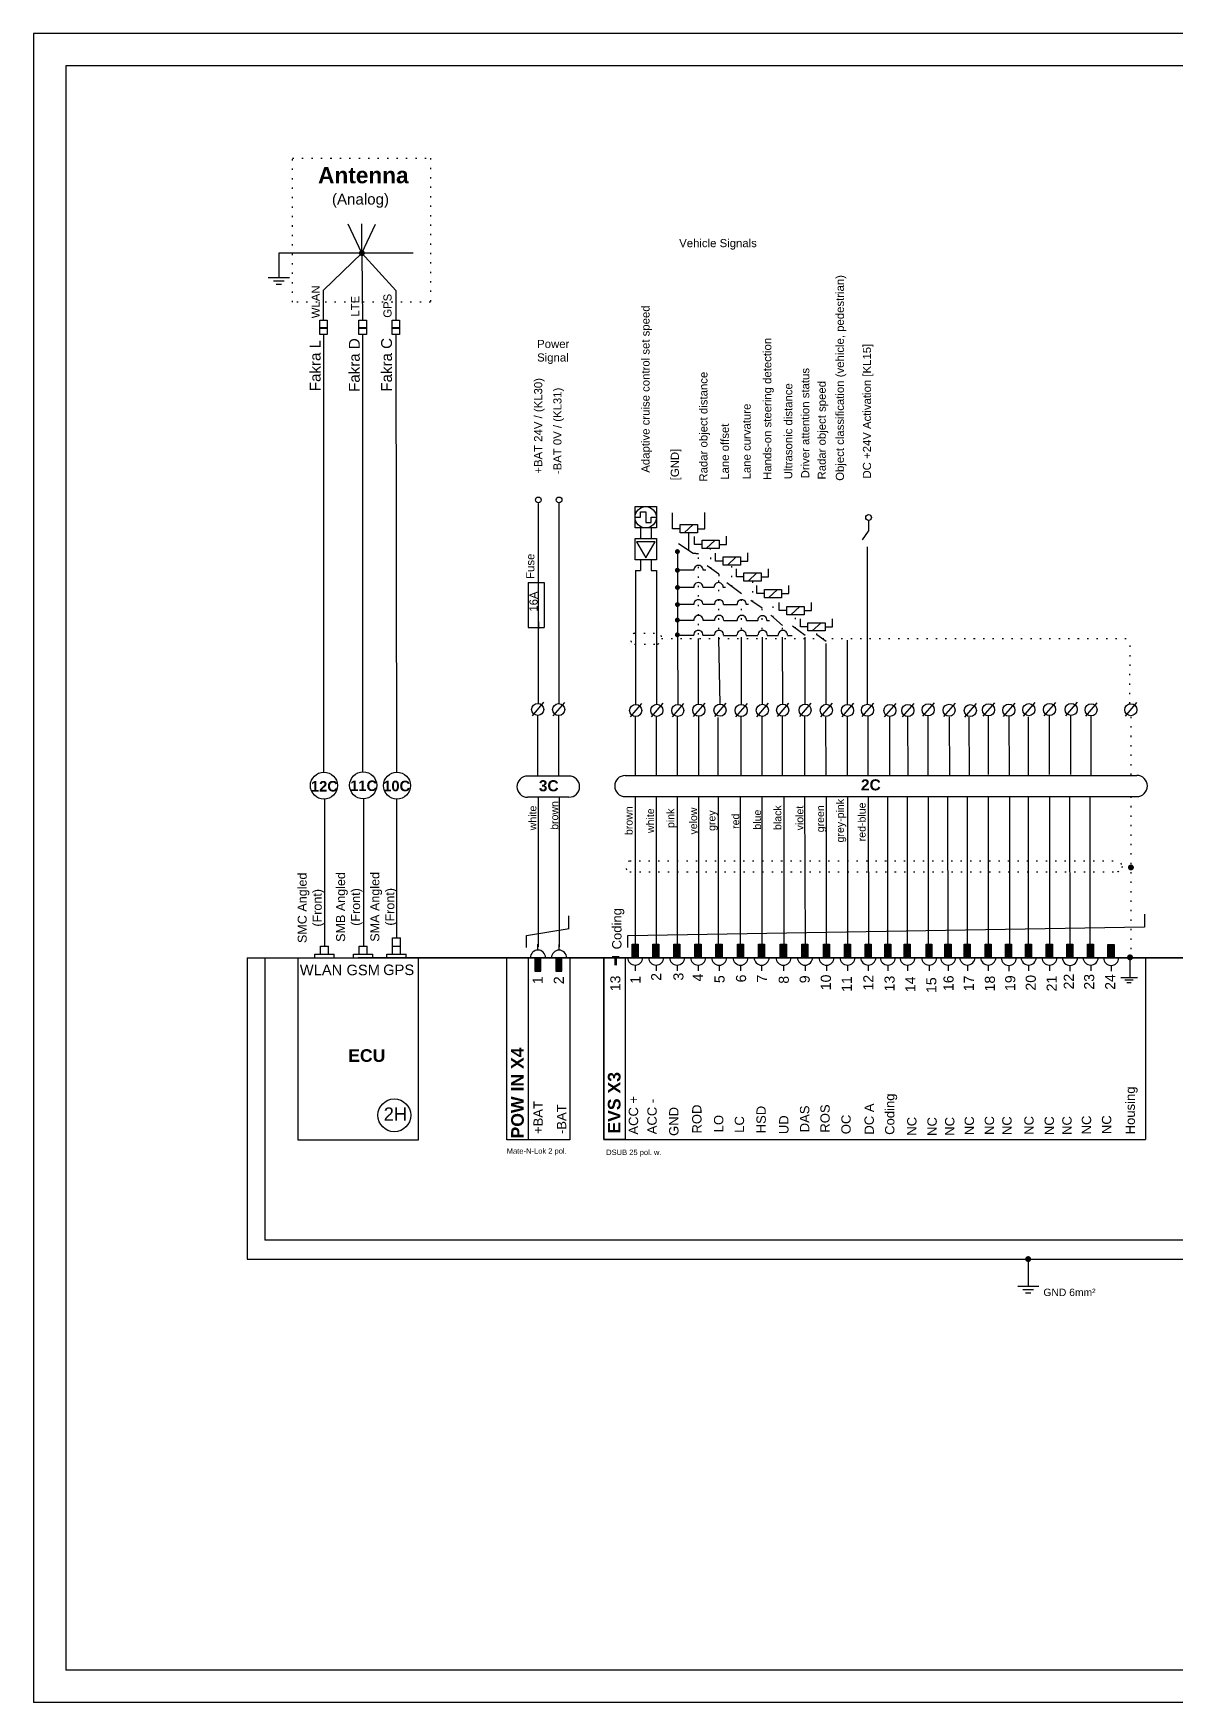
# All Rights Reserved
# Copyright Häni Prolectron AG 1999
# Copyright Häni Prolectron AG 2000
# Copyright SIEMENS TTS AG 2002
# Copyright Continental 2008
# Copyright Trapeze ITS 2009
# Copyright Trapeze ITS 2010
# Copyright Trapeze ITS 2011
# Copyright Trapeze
# Model space of a CAD drawing. Extents: x -194 to 239, y -574 to -265.
# Drawn here: x -194.3 to 17.1, y -573.6 to -264.6 of the extents above; entities that cross this region are included whole.
import ezdxf

# ---------------------------------------------------------------- set-up
doc = ezdxf.new("R2010")
doc.units = 0
doc.header["$LTSCALE"] = 0.5
doc.linetypes.add('ACAD_ISO07W100', pattern=[3.5, 0.5, -3])
doc.layers.get('0').update_dxf_attribs({"linetype": 'CONTINUOUS'})
doc.layers.add('ET_1_7_050', color=7, linetype='CONTINUOUS')
doc.styles.get("Standard").update_dxf_attribs({"font": 'arial.ttf', "height": 3})
doc.linetypes.add('PH_FREIHAND', pattern='A,0.0001,[131,phoenix.shx,S=1,R=0,X=0,Y=0],-4', length=4.0001)

# ---------------------------------------------------------------- blocks, each defined once
blk = doc.blocks.new('ETAC039W')
at = {"layer": 'ET_1_7_050', "const_width": 0.625}
blk.add_lwpolyline([(-0.3125, 0, 1), (0.3125, 0, 1)], format="xyb", close=True, dxfattribs=at)
blk = doc.blocks.new('ETAA082E')
at = {"layer": 'ET_1_7_050'}
blk.add_lwpolyline([(-5, 3.125), (-2.5, 3.125), (-2.5, 5.625), (0, 5.625), (0, 0.625), (2.5, 0.625), (2.5, 3.125), (5, 3.125)], dxfattribs=at)
blk = doc.blocks.new('COD')
at = {"layer": 'ET_1_7_050'}
for points in [[(-1.75, 0.78), (1.75, 0.78), (-1.75, 0.08), (1.75, 0.08)], [(-0.62, 0.08), (0.62, 0.08), (-0.62, -3.67), (0.62, -3.67)]]:
    blk.add_solid(points, dxfattribs=at)

msp = doc.modelspace()

# ---------------------------------------------------------------- hatches: boundary and pattern name
for points in [[(-82.34, -435.67), (-83.46, -435.67), (-83.46, -433.21), (-82.34, -433.21)], [(-78.47, -435.67), (-79.59, -435.67), (-79.59, -433.21), (-78.47, -433.21)], [(-74.59, -435.67), (-75.71, -435.67), (-75.71, -433.21), (-74.59, -433.21)], [(-70.69, -435.67), (-71.81, -435.67), (-71.81, -433.21), (-70.69, -433.21)], [(-66.8, -435.69), (-67.92, -435.69), (-67.92, -433.22), (-66.8, -433.22)], [(-62.84, -435.68), (-63.96, -435.68), (-63.96, -433.22), (-62.84, -433.22)], [(-58.94, -435.68), (-60.06, -435.68), (-60.06, -433.22), (-58.94, -433.22)], [(-54.9, -435.68), (-56.02, -435.68), (-56.02, -433.22), (-54.9, -433.22)], [(-50.91, -435.68), (-52.03, -435.68), (-52.03, -433.22), (-50.91, -433.22)], [(-46.93, -435.68), (-48.05, -435.68), (-48.05, -433.22), (-46.93, -433.22)], [(-43.04, -435.67), (-44.16, -435.67), (-44.16, -433.21), (-43.04, -433.21)], [(-39.21, -435.66), (-40.33, -435.66), (-40.33, -433.2), (-39.21, -433.2)], [(-35.57, -435.66), (-36.69, -435.66), (-36.69, -433.2), (-35.57, -433.2)], [(-31.95, -435.65), (-33.07, -435.65), (-33.07, -433.19), (-31.95, -433.19)], [(-27.94, -435.66), (-29.05, -435.66), (-29.05, -433.2), (-27.94, -433.2)], [(-24.42, -435.66), (-25.54, -435.66), (-25.54, -433.2), (-24.42, -433.2)], [(-20.86, -435.66), (-21.98, -435.66), (-21.98, -433.2), (-20.86, -433.2)], [(-17, -435.67), (-18.12, -435.67), (-18.12, -433.2), (-17, -433.2)], [(-13.2, -435.71), (-14.32, -435.71), (-14.32, -433.25), (-13.2, -433.25)], [(-9.53, -435.66), (-10.64, -435.66), (-10.64, -433.2), (-9.53, -433.2)], [(-5.66, -435.67), (-6.78, -435.67), (-6.78, -433.21), (-5.66, -433.21)], [(-1.87, -435.72), (-2.99, -435.72), (-2.99, -433.25), (-1.87, -433.25)], [(1.95, -435.67), (0.84, -435.67), (0.84, -433.21), (1.95, -433.21)], [(5.75, -435.72), (4.63, -435.72), (4.63, -433.26), (5.75, -433.26)], [(-100.34, -435.74), (-101.46, -435.74), (-101.46, -438.2), (-100.34, -438.2)], [(-96.44, -435.76), (-97.56, -435.76), (-97.56, -438.22), (-96.44, -438.22)]]:
    msp.add_hatch(color=256).paths.add_polyline_path(points)

# ---------------------------------------------------------------- linework, layer by layer
for p, q in [((239.39, -264.62), (-194.26, -264.62)), ((-194.26, -264.62), (-194.26, -573.62)), ((-188.26, -270.62), (-188.26, -567.62)), ((233.39, -270.62), (-188.26, -270.62)), ((-140.54, -312.13), (-133.46, -305.29)), ((-133.46, -305.29), (-127.16, -312.19)), ((-133.46, -305.56), (-133.32, -317.71)), ((-140.54, -317.71), (-140.54, -312.13)), ((-127.16, -312.19), (-127.16, -317.71)), ((-140.54, -320.39), (-140.54, -401.39)), ((-133.32, -320.39), (-133.32, -401.31)), ((-127.15, -320.39), (-127.08, -401.36)), ((-95.13, -402.11), (-102.79, -402.11)), ((-84.72, -401.98), (9.96, -401.98)), ((-140.3, -433.58), (-140.3, -406.34)), ((-133.17, -406.3), (-133.16, -417.34)), ((-127.08, -406.34), (-127.08, -432.07)), ((-95.13, -406.01), (-102.79, -406.02)), ((-84.72, -405.89), (9.96, -405.89)), ((-133.16, -414.56), (-133.16, -415.84)), ((-133.16, -417.34), (-133.16, -433.57)), ((-154.68, -435.74), (-154.68, -491.51)), ((-154.68, -435.74), (198.05, -435.74)), ((-145.29, -435.72), (-145.29, -469.44)), ((198.05, -435.74), (-134.16, -435.74)), ((-122.99, -469.44), (-122.99, -435.72)), ((-145.3, -469.44), (-122.99, -469.44)), ((-154.68, -491.51), (198.05, -491.51)), ((233.39, -567.62), (-188.26, -567.62)), ((239.39, -573.62), (-194.26, -573.62))]:
    msp.add_line(p, q)
at = {"color": 7, "linetype": 'Continuous'}
for p, q in [((-133.46, -305.29), (-135.97, -299.95)), ((-133.46, -305.29), (-133.46, -299.87)), ((-133.46, -305.29), (-130.96, -299.95)), ((-123.99, -305.29), (-148.83, -305.29)), ((-95.13, -430.33), (-95.13, -427.98)), ((11.45, -430.05), (11.45, -427.69)), ((-127.82, -433.57), (-127.82, -432.07)), ((-127.82, -432.07), (-126.34, -432.07)), ((-126.34, -433.57), (-126.34, -432.07)), ((-102.99, -431.64), (-95.12, -430.33)), ((-102.99, -433.81), (-102.99, -431.64)), ((-84.26, -431.64), (11.42, -430.04)), ((-84.26, -433.81), (-84.26, -431.64)), ((-142.15, -435.08), (-138.56, -435.08)), ((-142.15, -435.72), (-142.15, -435.08)), ((-141.09, -435.08), (-141.09, -433.58)), ((-141.09, -433.58), (-139.62, -433.58)), ((-139.62, -435.08), (-139.62, -433.58)), ((-138.56, -435.69), (-138.56, -435.08)), ((-135, -435.08), (-131.41, -435.08)), ((-135, -435.72), (-135, -435.08)), ((-133.94, -433.57), (-132.47, -433.57)), ((-133.94, -435.08), (-133.94, -433.58)), ((-133.94, -433.58), (-132.47, -433.58)), ((-132.47, -435.08), (-132.47, -433.58)), ((-131.41, -435.69), (-131.41, -435.08)), ((-128.87, -435.08), (-125.29, -435.08)), ((-128.87, -435.72), (-128.87, -435.08)), ((-127.82, -433.57), (-126.34, -433.57)), ((-127.82, -435.08), (-127.82, -433.58)), ((-127.82, -433.58), (-126.34, -433.58)), ((-126.34, -435.08), (-126.34, -433.58)), ((-125.29, -435.69), (-125.29, -435.08)), ((-151.45, -435.74), (-151.45, -488.04)), ((-88.66, -469.39), (11.56, -469.39)), ((173.79, -488.04), (-151.45, -488.04)), ((-10.14, -491.51), (-10.14, -492.01))]:
    msp.add_line(p, q, dxfattribs=at)
at = {"color": 7}
for p, q in [((-148.83, -305.29), (-148.83, -309.8)), ((-150.78, -309.8), (-146.88, -309.8)), ((-149.8, -310.41), (-147.86, -310.41)), ((-149.32, -311.02), (-148.35, -311.02)), ((-141.23, -319.05), (-139.86, -319.05)), ((-141.23, -319.17), (-139.86, -319.17)), ((-134, -319.05), (-132.63, -319.05)), ((-134, -319.17), (-132.63, -319.17)), ((-127.84, -319.05), (-126.47, -319.05)), ((-127.84, -319.16), (-126.47, -319.16)), ((-100.91, -402.11), (-100.91, -390.91)), ((-97.02, -402.11), (-97.02, -390.91)), ((-82.8, -401.98), (-82.8, -391.1)), ((-78.91, -401.97), (-78.91, -391.1)), ((-75.02, -401.97), (-75.02, -391.1)), ((-71.12, -401.97), (-71.12, -391.1)), ((-67.49, -402.14), (-67.52, -391.28)), ((-63.23, -401.98), (-63.23, -391.12)), ((-59.37, -401.98), (-59.37, -391.12)), ((-55.59, -401.97), (-55.62, -391.1)), ((-51.46, -401.97), (-51.49, -391.1)), ((-47.54, -402.06), (-47.56, -391.19)), ((-43.6, -401.98), (-43.61, -391.07)), ((-39.73, -401.89), (-39.75, -391.02)), ((-35.72, -401.98), (-35.74, -391.12)), ((-32.38, -401.98), (-32.41, -391.12)), ((-28.63, -401.88), (-28.66, -391.01)), ((-24.66, -401.98), (-24.68, -391.12)), ((-21.02, -402.08), (-21.04, -391.21)), ((-17.5, -401.84), (-17.5, -390.96)), ((-13.61, -401.94), (-13.64, -391.07)), ((-10.09, -401.98), (-10.09, -391.12)), ((-6.22, -401.83), (-6.22, -390.96)), ((-2.24, -401.83), (-2.24, -390.96)), ((1.49, -401.85), (1.49, -390.98)), ((-100.8, -433.74), (-100.8, -406.02)), ((-96.91, -433.74), (-96.91, -406.01)), ((-82.8, -433.78), (-82.8, -405.89)), ((-78.91, -433.78), (-78.91, -405.89)), ((-75.02, -433.78), (-75.02, -405.89)), ((-71.12, -433.78), (-71.12, -405.89)), ((-67.43, -433.95), (-67.44, -406.07)), ((-63.4, -433.22), (-63.4, -405.89)), ((-59.37, -433.79), (-59.37, -405.91)), ((-55.31, -433.78), (-55.31, -405.89)), ((-51.36, -433.78), (-51.45, -405.89)), ((-47.47, -433.87), (-47.49, -405.98)), ((-43.51, -433.21), (-43.53, -405.89)), ((-39.66, -433.7), (-39.68, -405.81)), ((-36.12, -433.2), (-36.12, -405.89)), ((-32.49, -433.19), (-32.49, -405.89)), ((-28.57, -433.69), (-28.58, -405.94)), ((-24.97, -433.2), (-24.98, -405.89)), ((-21.34, -433.89), (-21.36, -406.06)), ((-17.5, -433.64), (-17.5, -405.92)), ((-13.55, -433.75), (-13.56, -405.86)), ((-10.09, -433.79), (-10.09, -405.91)), ((-6.14, -433.76), (-6.15, -405.88)), ((-2.38, -433.85), (-2.4, -405.96)), ((1.36, -433.94), (1.34, -406.05)), ((-100.87, -434.31), (-100.87, -433.25)), ((-96.97, -434.33), (-96.97, -433.27)), ((-94.98, -435.76), (-94.98, -469.45)), ((-82.87, -437.1), (-82.87, -438.16)), ((-79, -437.1), (-79, -438.16)), ((-75.12, -437.1), (-75.12, -438.16)), ((-71.22, -437.1), (-71.22, -438.16)), ((-67.33, -437.11), (-67.33, -438.18)), ((-63.37, -437.11), (-63.37, -438.17)), ((-59.47, -437.11), (-59.47, -438.17)), ((-55.43, -437.11), (-55.43, -438.17)), ((-51.44, -437.11), (-51.44, -438.17)), ((-47.46, -437.11), (-47.46, -438.17)), ((-43.57, -437.1), (-43.57, -438.16)), ((-39.73, -437.09), (-39.73, -438.15)), ((-36.1, -437.09), (-36.1, -438.15)), ((-32.48, -437.08), (-32.48, -438.14)), ((-28.46, -437.09), (-28.46, -438.15)), ((-24.95, -437.09), (-24.95, -438.15)), ((-21.39, -437.09), (-21.39, -438.15)), ((-17.52, -437.09), (-17.52, -438.16)), ((-13.73, -437.14), (-13.73, -438.2)), ((-10.05, -437.09), (-10.05, -438.15)), ((-6.19, -437.1), (-6.19, -438.16)), ((-2.4, -437.14), (-2.4, -438.21)), ((1.43, -437.1), (1.43, -438.16)), ((5.22, -437.15), (5.22, -438.21)), ((8.68, -435.71), (8.68, -439.32)), ((6.98, -439.36), (10.09, -439.36)), ((7.76, -439.84), (9.32, -439.84)), ((8.14, -440.33), (8.92, -440.33)), ((-94.98, -469.45), (-102.72, -469.45)), ((-10.14, -492.01), (-10.14, -496.53)), ((-12.08, -496.53), (-8.19, -496.53)), ((-11.11, -497.14), (-9.16, -497.14)), ((-10.62, -497.74), (-9.65, -497.74))]:
    msp.add_line(p, q, dxfattribs=at)
at = {"color": 4}
for p, q in [((-100.8, -388.62), (-100.8, -351.65)), ((-96.96, -388.68), (-96.96, -351.54)), ((-75.97, -356.31), (-75.97, -353.36)), ((-70.01, -356.31), (-70.01, -353.3)), ((-74.56, -356.31), (-75.97, -356.31)), ((-72.15, -355.55), (-73.78, -357.07)), ((-71.91, -359.22), (-71.91, -357.74)), ((-71.37, -356.31), (-70.01, -356.31)), ((-65.95, -359.22), (-65.95, -357.71)), ((-40.82, -358.35), (-39.68, -356.75)), ((-75.06, -360.55), (-75.06, -376.05)), ((-72.13, -360.88), (-74.88, -359.13)), ((-71.65, -360.88), (-72.13, -360.88)), ((-70.5, -359.22), (-71.91, -359.22)), ((-71.65, -360.88), (-71.17, -360.88)), ((-68.09, -358.46), (-69.72, -359.98)), ((-68, -362.29), (-68, -360.82)), ((-67.31, -359.22), (-65.95, -359.22)), ((-62.04, -362.29), (-62.04, -360.79)), ((-72.02, -364), (-75.42, -364)), ((-69.78, -364), (-70.29, -364)), ((-67.4, -364.73), (-69.54, -363.19)), ((-66.59, -362.29), (-68, -362.29)), ((-64.18, -361.53), (-65.81, -363.05)), ((-64.14, -365.23), (-64.14, -363.76)), ((-63.4, -362.29), (-62.04, -362.29)), ((-60.33, -364.47), (-61.96, -366)), ((-58.18, -365.23), (-58.18, -363.73)), ((-102.68, -366.29), (-102.68, -374.62)), ((-102.68, -366.29), (-101.21, -366.29)), ((-101.21, -366.29), (-99.74, -366.29)), ((-99.74, -366.29), (-99.74, -374.62)), ((-72.04, -367.19), (-75.06, -367.19)), ((-68.3, -367.18), (-70.32, -367.19)), ((-67.4, -364.73), (-67.4, -365.08)), ((-66.19, -367.18), (-66.58, -367.18)), ((-63.21, -368.35), (-65.92, -366.33)), ((-62.74, -365.23), (-64.14, -365.23)), ((-60.37, -368.32), (-60.37, -366.84)), ((-59.54, -365.23), (-58.18, -365.23)), ((-56.55, -367.56), (-58.19, -369.08)), ((-54.41, -368.32), (-54.41, -366.81)), ((-72.04, -370.36), (-75.06, -370.36)), ((-68.22, -370.36), (-70.32, -370.36)), ((-66.5, -370.36), (-64.03, -370.36)), ((-61.92, -370.36), (-62.31, -370.36)), ((-59.35, -370.99), (-61.48, -369.58)), ((-58.97, -368.32), (-60.37, -368.32)), ((-56.23, -371.48), (-56.23, -370)), ((-55.77, -368.32), (-54.41, -368.32)), ((-52.41, -370.72), (-54.04, -372.24)), ((-50.27, -371.48), (-50.27, -369.97)), ((-72.02, -373.28), (-75.06, -373.28)), ((-68.2, -373.28), (-70.3, -373.28)), ((-66.47, -373.28), (-64, -373.28)), ((-62.28, -373.28), (-60.2, -373.28)), ((-58.48, -373.33), (-58.01, -373.33)), ((-55.58, -374.23), (-57.79, -372.31)), ((-54.82, -371.48), (-56.23, -371.48)), ((-52.3, -374.47), (-52.3, -373)), ((-51.62, -371.48), (-50.27, -371.48)), ((-48.48, -373.71), (-50.12, -375.23)), ((-46.34, -374.47), (-46.34, -372.97)), ((-102.68, -374.62), (-101.21, -374.62)), ((-101.21, -374.62), (-99.74, -374.62)), ((-72.05, -376.05), (-75.06, -376.05)), ((-75.06, -376.05), (-75, -388.83)), ((-68.23, -376.05), (-70.33, -376.05)), ((-66.51, -376.05), (-64.04, -376.05)), ((-62.31, -376.05), (-60.15, -376.05)), ((-58.43, -376.05), (-56.41, -376.05)), ((-54.69, -376.05), (-53.79, -376.05)), ((-51.44, -376.05), (-53.77, -374.37)), ((-50.9, -374.47), (-52.3, -374.47)), ((-47.51, -377.21), (-49.24, -375.97)), ((-47.7, -374.47), (-46.34, -374.47)), ((-101.91, -390.94), (-99.77, -388.45)), ((-98.03, -390.98), (-95.89, -388.49)), ((-83.77, -391.15), (-81.63, -388.66)), ((-79.86, -391.12), (-77.72, -388.63)), ((-75.99, -391.13), (-73.85, -388.64)), ((-72.08, -391.09), (-69.94, -388.6)), ((-68.16, -391.08), (-66.02, -388.58)), ((-64.24, -391.15), (-62.1, -388.65)), ((-60.33, -391.11), (-58.18, -388.61)), ((-56.56, -391.09), (-54.42, -388.6)), ((-52.42, -391.08), (-50.28, -388.58)), ((-48.49, -391.12), (-46.35, -388.62)), ((-44.57, -391.13), (-42.43, -388.63)), ((-40.87, -391.1), (-38.73, -388.61)), ((-36.72, -391.14), (-34.58, -388.64)), ((-33.38, -391.15), (-31.24, -388.66)), ((-29.65, -391.03), (-27.5, -388.53)), ((-25.76, -391.1), (-23.62, -388.61)), ((-21.84, -391.17), (-19.7, -388.67)), ((-18.47, -391.02), (-16.33, -388.52)), ((-14.71, -391.09), (-12.57, -388.59)), ((-11, -391), (-8.86, -388.5)), ((-7.17, -390.96), (-5.03, -388.46)), ((-3.18, -390.94), (-1.03, -388.44)), ((0.51, -391.01), (2.65, -388.52)), ((7.86, -391), (10, -388.5))]:
    msp.add_line(p, q, dxfattribs=at)
at = {"color": 4, "linetype": 'Continuous'}
for p, q in [((-39.68, -354.78), (-39.68, -356.75)), ((-81.91, -356.17), (-81.91, -358.14)), ((-79.94, -356.17), (-79.94, -358.14)), ((-39.88, -388.8), (-39.9, -359.64)), ((-82.8, -364.05), (-82.8, -388.89)), ((-82.8, -364.05), (-81.91, -364.05)), ((-81.91, -362.08), (-81.91, -364.05)), ((-79.94, -362.08), (-79.94, -364.05)), ((-79.94, -364.05), (-78.96, -364.05)), ((-78.96, -364.05), (-78.96, -388.84)), ((-100.8, -373.56), (-100.8, -374.84)), ((-71.17, -388.81), (-71.17, -376.65)), ((-67.17, -388.77), (-67.4, -376.65)), ((-63.2, -388.85), (-63.2, -376.65)), ((-59.34, -388.81), (-59.34, -376.65)), ((-55.57, -388.79), (-55.58, -376.65)), ((-51.43, -388.77), (-51.43, -376.65)), ((-43.58, -388.82), (-43.58, -376.97)), ((-47.5, -388.81), (-47.5, -377.81))]:
    msp.add_line(p, q, dxfattribs=at)
at = {"color": 4, "linetype": 'PH_FREIHAND'}
msp.add_line((-72.96, -360.35), (-72.92, -357.07), dxfattribs=at)
at = {"color": 4, "linetype": 'ACAD_ISO07W100'}
for p, q in [((-71.17, -379.39), (-71.17, -360.88)), ((-68.87, -363.67), (-68.91, -359.98)), ((-65, -367.01), (-65, -363.05)), ((-67.4, -376.65), (-67.4, -365.41)), ((-61.08, -369.85), (-61.08, -366)), ((-63.2, -376.65), (-63.21, -368.35)), ((-57.35, -372.69), (-57.37, -369.08)), ((-59.34, -376.65), (-59.35, -370.99)), ((-53.18, -374.8), (-53.18, -372.24)), ((-83.03, -375.66), (-78.68, -375.66)), ((-77.98, -376.65), (8.73, -376.65)), ((-55.58, -376.64), (-55.58, -374.23)), ((-51.43, -376.65), (-51.44, -376.05)), ((-49.24, -375.97), (-49.25, -375.23)), ((8.68, -388.7), (8.73, -376.65)), ((-82.98, -377.66), (-78.68, -377.66)), ((-47.5, -377.81), (-47.51, -377.21))]:
    msp.add_line(p, q, dxfattribs=at)
at = {"linetype": 'ACAD_ISO07W100'}
for p, q in [((8.84, -391.12), (8.84, -401.98)), ((8.84, -405.89), (8.84, -435.72)), ((-83.89, -417.82), (6.45, -417.82)), ((-83.85, -419.81), (6.39, -419.81)), ((7.11, -418.88), (8.92, -418.88))]:
    msp.add_line(p, q, dxfattribs=at)
at = {"linetype": 'Continuous'}
for p, q in [((11.59, -435.69), (11.59, -469.39)), ((-88.66, -435.78), (-88.66, -469.39))]:
    msp.add_line(p, q, dxfattribs=at)
at = {"linetype": 'ACAD_ISO07W100'}
msp.add_lwpolyline([(-146.3, -287.74), (-120.76, -287.74), (-120.76, -314.4), (-146.3, -314.4)], close=True, dxfattribs=at)
for points in [[(-141.23, -317.71), (-139.86, -317.71), (-139.86, -320.39), (-141.23, -320.39)], [(-134, -317.71), (-132.63, -317.71), (-132.63, -320.39), (-134, -320.39)], [(-127.84, -317.71), (-126.47, -317.71), (-126.47, -320.39), (-127.84, -320.39)], [(-88.66, -435.66), (-84.7, -435.66), (-84.7, -469.39), (-88.66, -469.39)], [(-82.34, -435.67), (-83.46, -435.67), (-83.46, -433.21), (-82.34, -433.21)], [(-78.47, -435.67), (-79.59, -435.67), (-79.59, -433.21), (-78.47, -433.21)], [(-74.59, -435.67), (-75.71, -435.67), (-75.71, -433.21), (-74.59, -433.21)], [(-70.69, -435.67), (-71.81, -435.67), (-71.81, -433.21), (-70.69, -433.21)], [(-66.8, -435.69), (-67.92, -435.69), (-67.92, -433.22), (-66.8, -433.22)], [(-62.84, -435.68), (-63.96, -435.68), (-63.96, -433.22), (-62.84, -433.22)], [(-58.94, -435.68), (-60.06, -435.68), (-60.06, -433.22), (-58.94, -433.22)], [(-54.9, -435.68), (-56.02, -435.68), (-56.02, -433.22), (-54.9, -433.22)], [(-50.91, -435.68), (-52.03, -435.68), (-52.03, -433.22), (-50.91, -433.22)], [(-46.93, -435.68), (-48.05, -435.68), (-48.05, -433.22), (-46.93, -433.22)], [(-43.04, -435.67), (-44.16, -435.67), (-44.16, -433.21), (-43.04, -433.21)], [(-39.21, -435.66), (-40.33, -435.66), (-40.33, -433.2), (-39.21, -433.2)], [(-35.57, -435.66), (-36.69, -435.66), (-36.69, -433.2), (-35.57, -433.2)], [(-31.95, -435.65), (-33.07, -435.65), (-33.07, -433.19), (-31.95, -433.19)], [(-27.94, -435.66), (-29.05, -435.66), (-29.05, -433.2), (-27.94, -433.2)], [(-24.42, -435.66), (-25.54, -435.66), (-25.54, -433.2), (-24.42, -433.2)], [(-20.86, -435.66), (-21.98, -435.66), (-21.98, -433.2), (-20.86, -433.2)], [(-17, -435.67), (-18.12, -435.67), (-18.12, -433.2), (-17, -433.2)], [(-13.2, -435.71), (-14.32, -435.71), (-14.32, -433.25), (-13.2, -433.25)], [(-9.53, -435.66), (-10.64, -435.66), (-10.64, -433.2), (-9.53, -433.2)], [(-5.66, -435.67), (-6.78, -435.67), (-6.78, -433.21), (-5.66, -433.21)], [(-1.87, -435.72), (-2.99, -435.72), (-2.99, -433.25), (-1.87, -433.25)], [(1.95, -435.67), (0.84, -435.67), (0.84, -433.21), (1.95, -433.21)], [(5.75, -435.72), (4.63, -435.72), (4.63, -433.26), (5.75, -433.26)], [(-106.66, -435.73), (-102.7, -435.73), (-102.7, -469.46), (-106.66, -469.46)], [(-100.34, -435.74), (-101.46, -435.74), (-101.46, -438.2), (-100.34, -438.2)], [(-96.44, -435.76), (-97.56, -435.76), (-97.56, -438.22), (-96.44, -438.22)]]:
    msp.add_lwpolyline(points, close=True)
at = {"color": 4, "linetype": 'Continuous'}
for points in [[(-82.9, -352.23), (-78.96, -352.23), (-78.96, -356.17), (-82.9, -356.17)], [(-82.9, -358.14), (-78.96, -358.14), (-78.96, -362.08), (-82.9, -362.08)], [(-80.91, -361.68), (-79.2, -358.73), (-82.62, -358.73)]]:
    msp.add_lwpolyline(points, close=True, dxfattribs=at)
at = {"color": 4}
for points in [[(-71.37, -357.07), (-74.56, -357.07), (-74.56, -355.55), (-71.37, -355.55)], [(-67.31, -359.98), (-70.5, -359.98), (-70.5, -358.46), (-67.31, -358.46)], [(-63.4, -363.05), (-66.59, -363.05), (-66.59, -361.53), (-63.4, -361.53)], [(-59.54, -366), (-62.74, -366), (-62.74, -364.47), (-59.54, -364.47)], [(-55.77, -369.08), (-58.97, -369.08), (-58.97, -367.56), (-55.77, -367.56)], [(-51.62, -372.24), (-54.82, -372.24), (-54.82, -370.72), (-51.62, -370.72)], [(-47.7, -375.23), (-50.9, -375.23), (-50.9, -373.71), (-47.7, -373.71)]]:
    msp.add_lwpolyline(points, close=True, dxfattribs=at)
for centre, radius in [((-100.8, -350.99), 0.531), ((-96.96, -350.99), 0.531), ((-39.68, -354.24), 0.531), ((-100.92, -389.76), 1.12), ((-97.04, -389.8), 1.12), ((-82.78, -389.97), 1.12), ((-78.87, -389.94), 1.12), ((-75, -389.95), 1.12), ((-71.09, -389.91), 1.12), ((-67.17, -389.89), 1.12), ((-63.25, -389.97), 1.12), ((-59.34, -389.93), 1.12), ((-55.57, -389.91), 1.12), ((-51.43, -389.89), 1.12), ((-47.5, -389.93), 1.12), ((-43.58, -389.95), 1.12), ((-39.88, -389.92), 1.12), ((-35.73, -389.95), 1.12), ((-32.4, -389.97), 1.12), ((-28.66, -389.85), 1.12), ((-24.78, -389.92), 1.12), ((-20.85, -389.98), 1.12), ((-17.48, -389.83), 1.12), ((-13.72, -389.9), 1.12), ((-10.02, -389.81), 1.12), ((-6.18, -389.77), 1.12), ((-2.19, -389.76), 1.12), ((1.5, -389.83), 1.12), ((8.85, -389.82), 1.12)]:
    msp.add_circle(centre, radius, dxfattribs=at)
at = {"color": 4, "linetype": 'Continuous'}
msp.add_circle((-80.93, -354.2), 1.97, dxfattribs=at)
at = {"color": 7}
for centre in [(-140.49, -403.86), (-133.22, -403.81), (-126.97, -403.86)]:
    msp.add_circle(centre, 2.5, dxfattribs=at)
msp.add_circle((-127.46, -464.9), 3.04)
at = {"color": 4}
for centre, end in [((-71.15, -363.96), 182.9604), ((-71.18, -367.15), 182.9604), ((-67.44, -367.14), 182.9604), ((-71.18, -370.32), 182.9604), ((-67.36, -370.32), 182.9604), ((-63.17, -370.32), 182.9604), ((-71.16, -373.24), 182.9604), ((-67.34, -373.24), 182.9604), ((-63.14, -373.24), 182.9604), ((-59.34, -373.28), 180), ((-71.19, -376), 182.9604), ((-67.37, -376), 182.9604), ((-63.18, -376), 182.9604), ((-59.29, -376), 182.9604), ((-55.55, -376), 182.9604)]:
    msp.add_arc(centre, 0.862, 357.0396, end, dxfattribs=at)
at = {"color": 4, "linetype": 'ACAD_ISO07W100'}
for centre, start, end in [((-82.75, -376.66), 105.8546, 257.6037), ((-78.95, -376.66), 282.3963, 74.1454)]:
    msp.add_arc(centre, 1.03, start, end, dxfattribs=at)
for centre, start, end in [((-102.79, -404.07), 90, 270), ((-95.13, -404.05), 270, 90), ((9.96, -403.94), 270, 90)]:
    msp.add_arc(centre, 1.96, start, end)
at = {"color": 7, "linetype": 'Continuous'}
msp.add_arc((-84.72, -403.95), 1.95, 90, 270, dxfattribs=at)
at = {"linetype": 'ACAD_ISO07W100'}
for centre, start, end in [((-83.62, -418.81), 105.8546, 257.6037), ((6.17, -418.81), 282.3963, 74.1454)]:
    msp.add_arc(centre, 1.03, start, end, dxfattribs=at)
at = {"color": 7}
for centre, start, end in [((-100.87, -435.71), 0, 180), ((-96.97, -435.73), 0, 180), ((-32.48, -435.68), 180, 0), ((-21.39, -435.69), 180, 0), ((-82.87, -435.7), 180, 0), ((-79, -435.7), 180, 0), ((-75.12, -435.7), 180, 0), ((-71.22, -435.7), 180, 0), ((-67.33, -435.71), 180, 0), ((-63.37, -435.71), 180, 0), ((-59.47, -435.71), 180, 0), ((-55.43, -435.71), 180, 0), ((-51.44, -435.71), 180, 0), ((-47.46, -435.71), 180, 0), ((-43.57, -435.7), 180, 0), ((-39.73, -435.69), 180, 0), ((-36.1, -435.69), 180, 0), ((-28.46, -435.69), 180, 0), ((-24.95, -435.69), 180, 0), ((-17.52, -435.69), 180, 0), ((-13.73, -435.74), 180, 0), ((-10.05, -435.69), 180, 0), ((-6.19, -435.7), 180, 0), ((-2.4, -435.74), 180, 0), ((1.43, -435.7), 180, 0), ((5.22, -435.75), 180, 0)]:
    msp.add_arc(centre, 1.4, start, end, dxfattribs=at)

# ---------------------------------------------------------------- block references
at = {"color": 7, "linetype": 'Continuous'}
for name, p, xscale, yscale, zscale in [('ETAC039W', (-133.46, -305.29), 0.8759741759999997, 0.8759741759999997, 0.8759741759999997), ('COD', (-86.5, -435.69), 0.3889325341440326, 0.3889325341440326, 0.3889325341440326), ('ETAC039W', (8.71, -435.66), 0.8759741759999997, 0.8759741759999997, 0.8759741759999997), ('ETAC039W', (-10.14, -491.51), 0.8759741759999997, 0.8759741759999997, 0.8759741759999997)]:
    msp.add_blockref(name, p, dxfattribs=dict(at, xscale=xscale, yscale=yscale, zscale=zscale))
at = {"color": 4, "linetype": 'Continuous'}
for name, p, xscale, yscale, zscale in [('ETAA082E', (-80.93, -355.39), 0.3939840000000459, 0.3939840000000459, 0.3939840000000459), ('ETAC039W', (-75.06, -360.55), 0.7271144174862344, 0.7271144174862344, 0.7271144174862344), ('ETAC039W', (-75.06, -364), 0.7271144174862344, 0.7271144174862344, 0.7271144174862344), ('ETAC039W', (-75.04, -367.19), 0.7271144174862344, 0.7271144174862344, 0.7271144174862344), ('ETAC039W', (-75.05, -370.36), 0.7271144174862344, 0.7271144174862344, 0.7271144174862344), ('ETAC039W', (-75.07, -373.23), 0.7271144174862344, 0.7271144174862344, 0.7271144174862344), ('ETAC039W', (-75.07, -375.95), 0.7271144174862344, 0.7271144174862344, 0.7271144174862344)]:
    msp.add_blockref(name, p, dxfattribs=dict(at, xscale=xscale, yscale=yscale, zscale=zscale))
at = {"color": 7, "linetype": 'ACAD_ISO07W100', "xscale": 0.8759741759999997, "yscale": 0.8759741759999997, "zscale": 0.8759741759999997}
msp.add_blockref('ETAC039W', (8.88, -419.02), dxfattribs=at)

# ---------------------------------------------------------------- texts
at = {"color": 7, "linetype": 'Continuous'}
for s, insert, char_height, width, attachment_point in [('{\\fArial|b1|i0|c0|p34;\\H0.8785x;   \\fArial|b1|i0|c238|p34;^I\\H1.462x;Antenna}', (-150.91, -289.37), 2.3359, 29.1845, 1), ('\\P\\pxi-1,l1;{\\H0.8x;(Analog)}', (-133.72, -293.52), 2.5, 33.8818, 5), ('{\\fArial|b1|i0|c238|p34;12C}', (-140.39, -404), 1.9466, 4.2543, 5), ('{\\fArial|b1|i0|c238|p34;11C}', (-133.13, -403.91), 1.9466, 4.4468, 5), ('{\\fArial|b1|i0|c238|p34;10C}', (-127.02, -403.95), 1.9466, 4.8318, 5), ('{\\fArial|b1|i0|c238|p34;2C}', (-39.26, -403.74), 2.052, 10.8585, 5), ('WLAN', (-141.02, -437.99), 1.947, 15.6961, 5), ('GSM', (-133.21, -438.01), 1.947, 15.6961, 5), ('GPS', (-126.65, -437.98), 1.947, 15.6961, 5), ('{\\fArial|b1|i0|c238|p34;ECU}', (-136, -452.67), 2.3359, 10.3651, 1), ('Mate-N-Lok 2 pol.', (-106.65, -471.01), 1, 14.3769, 1), ('DSUB 25 pol. w.', (-88.25, -471.25), 1, 26.7058, 1)]:
    msp.add_mtext(s, dxfattribs=dict(at, insert=insert, char_height=char_height, width=width, attachment_point=attachment_point))
at = {"color": 4, "char_height": 1.5048, "attachment_point": 1}
for s, insert, width in [('{\\fArial|b0|i0|c238|p34;Vehicle Signals}', (-74.73, -302.69), 21.5938), ('{\\fArial|b0|i0|c238|p34;Power\\PSignal}', (-101.02, -321.35), 7.2166)]:
    msp.add_mtext(s, dxfattribs=dict(at, insert=insert, width=width))
at = {"color": 7, "linetype": 'Continuous', "rotation": 90}
for s, insert, char_height, width, attachment_point in [('WLAN', (-142.02, -317.36), 1.505, 10.3037, 4), ('LTE', (-134.71, -317.04), 1.5, 12.6852, 4), ('GPS', (-128.71, -317.26), 1.5, 11.3968, 4), ('Fakra D', (-134.84, -330.99), 2, 12.6852, 4), ('Fakra C', (-128.88, -330.94), 2, 11.3968, 4), ('Fakra L', (-142.08, -330.85), 2, 10.3037, 4), ('{\\fArial|b0|i0|c238|p34;white}', (-102.56, -412.14), 1.4016, 4.6719, 1), ('{\\fArial|b0|i0|c238|p34;brown}', (-98.53, -412.06), 1.4016, 4.6719, 1), ('{\\fArial|b0|i0|c238|p34;brown}', (-84.76, -413.03), 1.4016, 4.6719, 1), ('{\\fArial|b0|i0|c238|p34;black}', (-57.23, -412.08), 1.4016, 4.6719, 1), ('{\\fArial|b0|i0|c238|p34;violet}', (-53.15, -412.16), 1.4016, 4.6719, 1), ('{\\fArial|b0|i0|c238|p34;green}', (-49.32, -412.51), 1.4016, 4.6719, 1), ('grey-pink', (-45.64, -414.39), 1.402, 4.6719, 1), ('red-blue', (-41.63, -414.18), 1.402, 4.6719, 1), ('{\\fArial|b0|i0|c238|p34;white}', (-80.79, -412.65), 1.4016, 4.6719, 1), ('{\\fArial|b0|i0|c238|p34;pink}', (-77.04, -411.72), 1.4016, 4.6719, 1), ('{\\fArial|b0|i0|c238|p34;yelow}', (-72.81, -412.93), 1.4016, 4.6719, 1), ('{\\fArial|b0|i0|c238|p34;grey}', (-69.42, -412.26), 1.4016, 4.6719, 1), ('{\\fArial|b0|i0|c238|p34;red}', (-65.02, -411.88), 1.4016, 4.6719, 1), ('{\\fArial|b0|i0|c238|p34;blue}', (-60.99, -412.02), 1.4016, 4.6719, 1), ('SMC Angled\\P(Front)', (-142.87, -426.49), 1.663, 12.9601, 5), ('SMB Angled\\P(Front)', (-135.76, -426.34), 1.663, 15.5093, 5), ('SMA Angled\\P(Front)', (-129.42, -426.31), 1.663, 13.6251, 5), ('Coding', (-87.14, -434.19), 1.729, 8.2167, 1), ('2', (-79.92, -438.56), 1.87, 4.0612, 3), ('3', (-75.81, -438.5), 1.87, 4.0612, 3), ('4', (-72.22, -438.67), 1.87, 4.0614, 3), ('1', (-101.84, -439.17), 1.87, 4.0655, 3), ('2', (-97.94, -439.18), 1.87, 4.0652, 3), ('13', (-87.48, -439.03), 1.867, 4.0612, 3), ('1', (-83.76, -439.1), 1.87, 4.0614, 3), ('5', (-68.2, -438.97), 1.87, 4.0614, 3), ('6', (-64.22, -438.84), 1.87, 4.0612, 3), ('{\\fArial|b0|i0|c238|p34;7}', (-60.33, -438.88), 1.8669, 4.0614, 3), ('8', (-56.31, -439.09), 1.87, 4.0614, 3), ('9', (-52.44, -439), 1.87, 4.0612, 3), ('10', (-48.52, -438.85), 1.867, 4.0612, 3), ('11', (-44.64, -439.15), 1.867, 4.0612, 3), ('12', (-40.66, -438.9), 1.867, 4.0612, 3), ('13', (-36.73, -439.06), 1.867, 4.0614, 3), ('14', (-32.87, -439.21), 1.867, 4.0614, 3), ('15', (-29, -439.36), 1.867, 4.0612, 3), ('16', (-25.82, -439), 1.867, 4.0612, 3), ('17', (-22.06, -439.03), 1.867, 4.0612, 3), ('18', (-18.16, -439.07), 1.867, 4.0614, 3), ('19', (-14.4, -438.99), 1.867, 4.0612, 3), ('{\\fArial|b0|i0|c238|p34;20}', (-10.6, -438.91), 1.8669, 4.0614, 3), ('21', (-6.73, -439.06), 1.867, 4.0612, 3), ('22', (-3.55, -438.7), 1.867, 4.0612, 3), ('23', (0.21, -438.73), 1.867, 4.0612, 3), ('24', (4.11, -438.77), 1.867, 4.0614, 3), ('{\\fArial|b1|i0|c238|p34;POW IN X4}', (-105.83, -460.77), 2.3359, 22.8381, 2), ('\\pxt7.00001;{\\fArial|b1|i0|c238|p34;EVS X3}', (-87.93, -462.59), 2.3336, 13.1326, 2), ('Housing', (7.88, -468.43), 1.73, 10.8145, 1), ('+BAT', (-101.7, -468.37), 1.73, 10.8447, 1), ('-BAT', (-97.37, -468.37), 1.73, 10.8447, 1), ('ACC +', (-84.06, -468.48), 1.729, 26.7058, 1), ('ACC -', (-80.62, -468.41), 1.729, 20.7962, 1), ('GND', (-76.59, -468.72), 1.729, 14.0351, 1), ('ROD', (-72.33, -468.28), 1.729, 20.4975, 1), ('HSD', (-60.43, -468.24), 1.729, 6.5352, 1), ('\\pxt1;DAS', (-52.38, -468.05), 1.729, 9.3206, 1), ('ROS', (-48.6, -468.11), 1.729, 6.5784, 1), ('DC A', (-40.43, -468.48), 1.729, 22.0965, 1), ('{\\fArial|b0|i0|c238|p34;Coding}', (-36.63, -468.52), 1.7286, 23.9508, 1), ('LC', (-64.45, -468.14), 1.729, 15.3099, 1), ('UD', (-56.23, -468.39), 1.729, 7.0593, 1), ('OC', (-44.72, -468.4), 1.729, 9.6365, 1), ('{\\fArial|b0|i0|c238|p34;NC}', (-28.79, -468.72), 1.7286, 23.9508, 1), ('{\\fArial|b0|i0|c238|p34;NC}', (-25.52, -468.69), 1.7286, 22.0965, 1), ('{\\fArial|b0|i0|c238|p34;NC}', (-21.9, -468.58), 1.7286, 24.442, 1), ('{\\fArial|b0|i0|c238|p34;NC}', (-18.18, -468.53), 1.7286, 26.8285, 1), ('{\\fArial|b0|i0|c238|p34;NC}', (-14.94, -468.56), 1.7286, 31.3256, 1), ('{\\fArial|b0|i0|c238|p34;NC}', (-7.1, -468.57), 1.7286, 23.9508, 1), ('{\\fArial|b0|i0|c238|p34;NC}', (-3.83, -468.54), 1.7286, 22.0965, 1), ('{\\fArial|b0|i0|c238|p34;NC}', (-0.21, -468.43), 1.7286, 24.442, 1), ('{\\fArial|b0|i0|c238|p34;NC}', (3.51, -468.38), 1.7286, 26.8285, 1)]:
    msp.add_mtext(s, dxfattribs=dict(at, insert=insert, char_height=char_height, width=width, attachment_point=attachment_point))
at = {"color": 4, "attachment_point": 1, "rotation": 90}
for s, insert, char_height, width in [('Object classification (vehicle, pedestrian)', (-45.74, -347.44), 1.5048, 39.1855), ('Hands-on steering detection', (-59.18, -347.27), 1.5048, 26.6804), (' DC +24V Activation [KL15]', (-40.73, -347.61), 1.5048, 34.425), ('Radar object distance', (-71, -347.59), 1.5048, 29.7171), ('Driver attention status', (-52.16, -347), 1.5048, 21.7319), ('+BAT 24V / (KL30)', (-101.58, -346.12), 1.5048, 17.8146), ('-BAT 0V / (KL31)', (-98.02, -346.21), 1.5048, 20.1707), ('Ultrasonic distance', (-55.3, -347.14), 1.5048, 18.7342), ('Radar object speed', (-49.11, -347.2), 1.5048, 19.2656), ('Lane curvature', (-63.01, -347.18), 1.5048, 15.0725), ('Lane offset', (-67.03, -347.25), 1.5048, 13.7767), ('[GND]', (-76.29, -347.35), 1.505, 18.4933), ('{\\fArial|b0|i0|c238|p34;Fuse}', (-103.04, -365.6), 1.5048, 5.3102), ('16A', (-102.44, -371.67), 1.505, 3.9446)]:
    msp.add_mtext(s, dxfattribs=dict(at, insert=insert, char_height=char_height, width=width))
at = {"color": 4, "linetype": 'Continuous', "insert": (-81.72, -345.94), "char_height": 1.5048, "width": 37.8721, "attachment_point": 1, "rotation": 90}
msp.add_mtext('Adaptive cruise control set speed', dxfattribs=at)
at = {"color": 1, "linetype": 'Continuous', "insert": (-98.88, -403.91), "char_height": 2.052, "width": 5.0076, "attachment_point": 5}
msp.add_mtext('{\\fArial|b1|i0|c238|p34;\\C7;3C}', dxfattribs=at)
at = {"insert": (-129.42, -463.45), "char_height": 2.429, "width": 4.778, "attachment_point": 1}
msp.add_mtext('{\\C7;2H}', dxfattribs=at)
at = {"linetype": 'Continuous', "attachment_point": 1, "rotation": 90}
for s, insert, char_height, width in [('LO', (-68.29, -468.05), 1.729, 8.2741), ('{\\fArial|b0|i0|c238|p34;NC}', (-32.54, -468.67), 1.7286, 39.1825), ('{\\fArial|b0|i0|c238|p34;NC}', (-10.86, -468.52), 1.7286, 39.1825)]:
    msp.add_mtext(s, dxfattribs=dict(at, insert=insert, char_height=char_height, width=width))
at = {"color": 7, "insert": (-7.32, -496.99), "char_height": 1.368, "width": 18.6889, "attachment_point": 1}
msp.add_mtext('{\\fArial|b0|i0|c238|p34;GND} 6m{\\fArial|b0|i0|c238|p34;m²}', dxfattribs=at)

doc.saveas('drawing.dxf')
